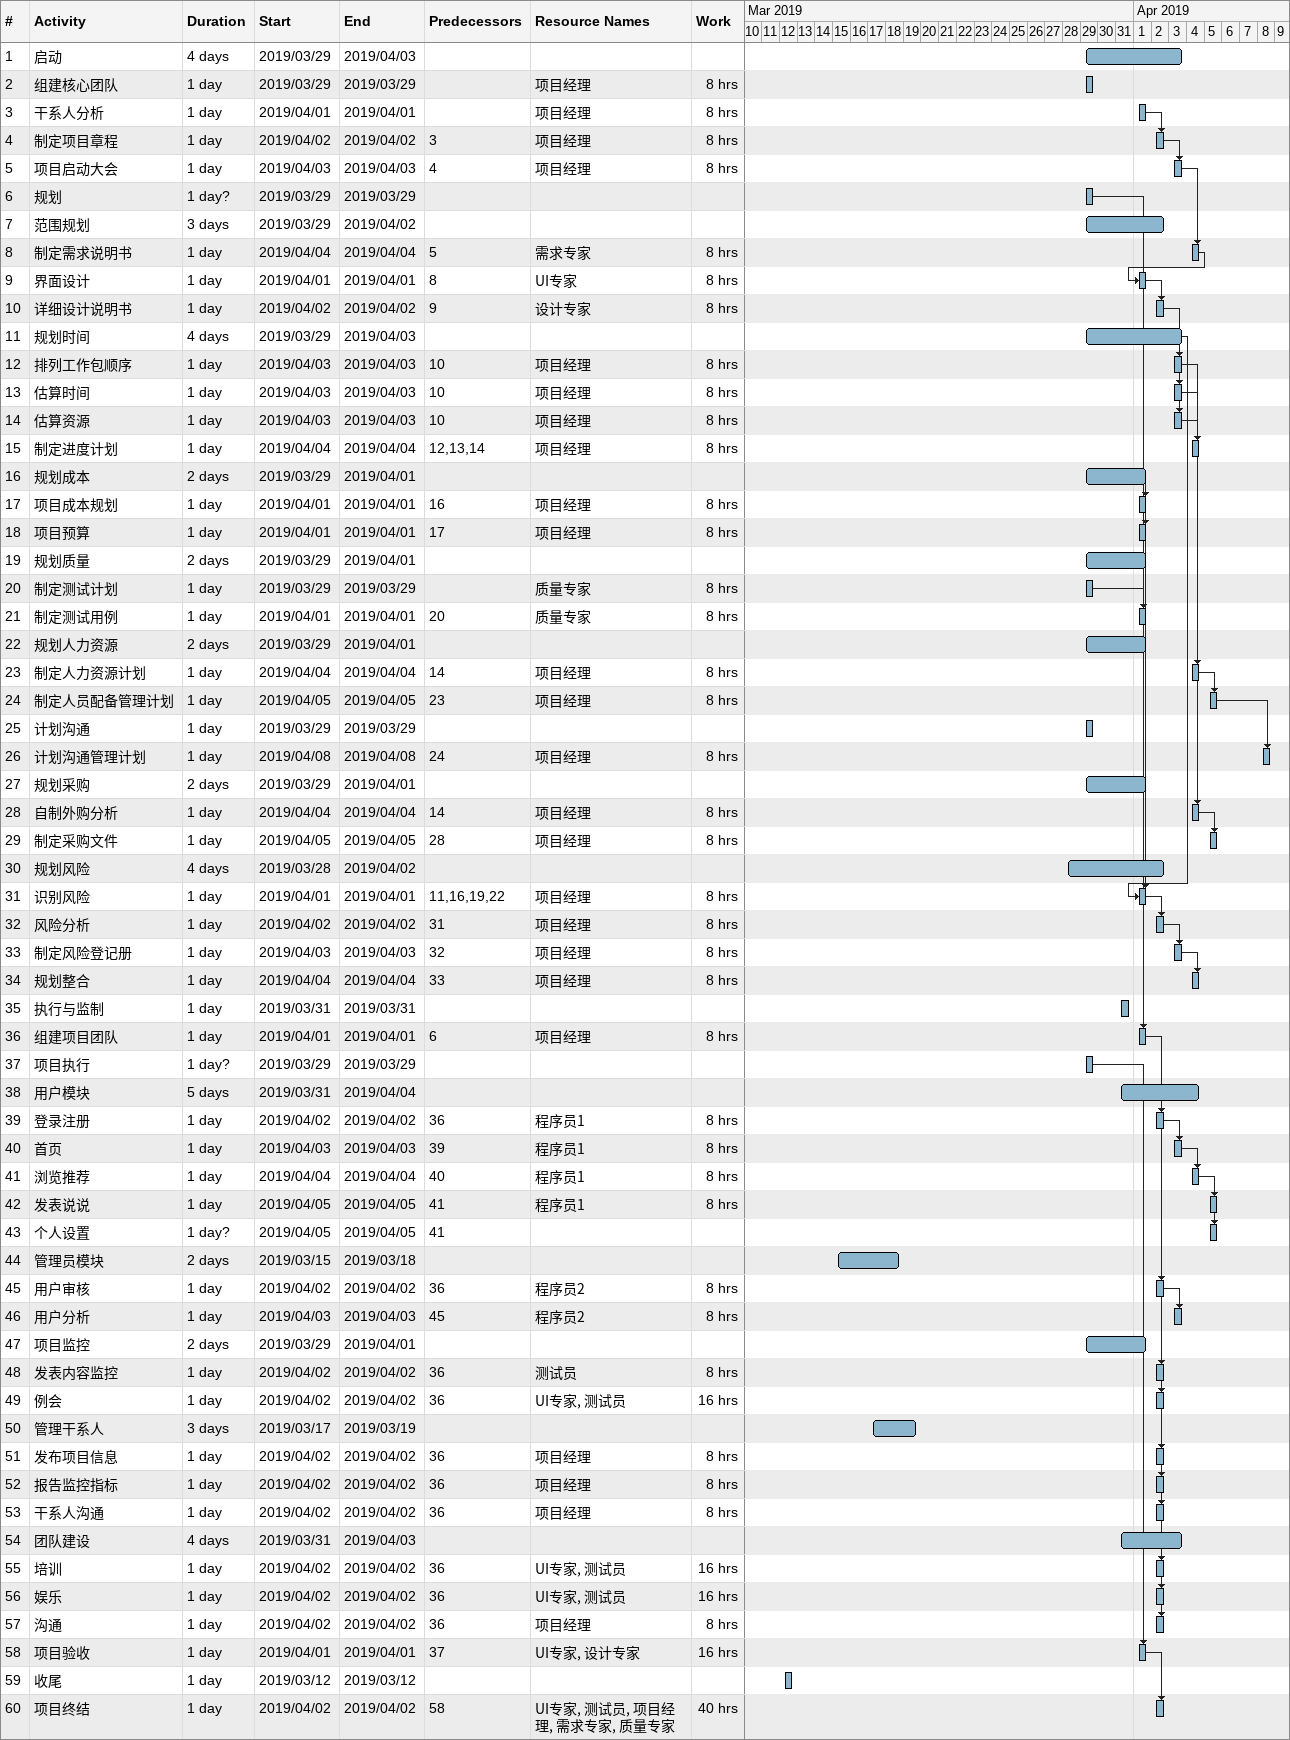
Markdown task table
| ID | Task | Duration | Start | Finish | Predecessors | Resources | Work (h) |
|---|---|---|---|---|---|---|---|
| 1 | 启动 | 4d | 2019-03-29 | 2019-04-03 |  |  |  |
| 2 | 组建核心团队 | 1d | 2019-03-29 | 2019-03-29 |  | 项目经理 | 8 |
| 3 | 干系人分析 | 1d | 2019-04-01 | 2019-04-01 |  | 项目经理 | 8 |
| 4 | 制定项目章程 | 1d | 2019-04-02 | 2019-04-02 | 3 | 项目经理 | 8 |
| 5 | 项目启动大会 | 1d | 2019-04-03 | 2019-04-03 | 4 | 项目经理 | 8 |
| 6 | 规划 | 1d? | 2019-03-29 | 2019-03-29 |  |  |  |
| 7 | 范围规划 | 3d | 2019-03-29 | 2019-04-02 |  |  |  |
| 8 | 制定需求说明书 | 1d | 2019-04-04 | 2019-04-04 | 5 | 需求专家 | 8 |
| 9 | 界面设计 | 1d | 2019-04-01 | 2019-04-01 | 8 | UI专家 | 8 |
| 10 | 详细设计说明书 | 1d | 2019-04-02 | 2019-04-02 | 9 | 设计专家 | 8 |
| 11 | 规划时间 | 4d | 2019-03-29 | 2019-04-03 |  |  |  |
| 12 | 排列工作包顺序 | 1d | 2019-04-03 | 2019-04-03 | 10 | 项目经理 | 8 |
| 13 | 估算时间 | 1d | 2019-04-03 | 2019-04-03 | 10 | 项目经理 | 8 |
| 14 | 估算资源 | 1d | 2019-04-03 | 2019-04-03 | 10 | 项目经理 | 8 |
| 15 | 制定进度计划 | 1d | 2019-04-04 | 2019-04-04 | 12, 13, 14 | 项目经理 | 8 |
| 16 | 规划成本 | 2d | 2019-03-29 | 2019-04-01 |  |  |  |
| 17 | 项目成本规划 | 1d | 2019-04-01 | 2019-04-01 | 16 | 项目经理 | 8 |
| 18 | 项目预算 | 1d | 2019-04-01 | 2019-04-01 | 17 | 项目经理 | 8 |
| 19 | 规划质量 | 2d | 2019-03-29 | 2019-04-01 |  |  |  |
| 20 | 制定测试计划 | 1d | 2019-03-29 | 2019-03-29 |  | 质量专家 | 8 |
| 21 | 制定测试用例 | 1d | 2019-04-01 | 2019-04-01 | 20 | 质量专家 | 8 |
| 22 | 规划人力资源 | 2d | 2019-03-29 | 2019-04-01 |  |  |  |
| 23 | 制定人力资源计划 | 1d | 2019-04-04 | 2019-04-04 | 14 | 项目经理 | 8 |
| 24 | 制定人员配备管理计划 | 1d | 2019-04-05 | 2019-04-05 | 23 | 项目经理 | 8 |
| 25 | 计划沟通 | 1d | 2019-03-29 | 2019-03-29 |  |  |  |
| 26 | 计划沟通管理计划 | 1d | 2019-04-08 | 2019-04-08 | 24 | 项目经理 | 8 |
| 27 | 规划采购 | 2d | 2019-03-29 | 2019-04-01 |  |  |  |
| 28 | 自制外购分析 | 1d | 2019-04-04 | 2019-04-04 | 14 | 项目经理 | 8 |
| 29 | 制定采购文件 | 1d | 2019-04-05 | 2019-04-05 | 28 | 项目经理 | 8 |
| 30 | 规划风险 | 4d | 2019-03-28 | 2019-04-02 |  |  |  |
| 31 | 识别风险 | 1d | 2019-04-01 | 2019-04-01 | 11, 16, 19, 22 | 项目经理 | 8 |
| 32 | 风险分析 | 1d | 2019-04-02 | 2019-04-02 | 31 | 项目经理 | 8 |
| 33 | 制定风险登记册 | 1d | 2019-04-03 | 2019-04-03 | 32 | 项目经理 | 8 |
| 34 | 规划整合 | 1d | 2019-04-04 | 2019-04-04 | 33 | 项目经理 | 8 |
| 35 | 执行与监制 | 1d | 2019-03-31 | 2019-03-31 |  |  |  |
| 36 | 组建项目团队 | 1d | 2019-04-01 | 2019-04-01 | 6 | 项目经理 | 8 |
| 37 | 项目执行 | 1d? | 2019-03-29 | 2019-03-29 |  |  |  |
| 38 | 用户模块 | 5d | 2019-03-31 | 2019-04-04 |  |  |  |
| 39 | 登录注册 | 1d | 2019-04-02 | 2019-04-02 | 36 | 程序员1 | 8 |
| 40 | 首页 | 1d | 2019-04-03 | 2019-04-03 | 39 | 程序员1 | 8 |
| 41 | 浏览推荐 | 1d | 2019-04-04 | 2019-04-04 | 40 | 程序员1 | 8 |
| 42 | 发表说说 | 1d | 2019-04-05 | 2019-04-05 | 41 | 程序员1 | 8 |
| 43 | 个人设置 | 1d? | 2019-04-05 | 2019-04-05 | 41 |  |  |
| 44 | 管理员模块 | 2d | 2019-03-15 | 2019-03-18 |  |  |  |
| 45 | 用户审核 | 1d | 2019-04-02 | 2019-04-02 | 36 | 程序员2 | 8 |
| 46 | 用户分析 | 1d | 2019-04-03 | 2019-04-03 | 45 | 程序员2 | 8 |
| 47 | 项目监控 | 2d | 2019-03-29 | 2019-04-01 |  |  |  |
| 48 | 发表内容监控 | 1d | 2019-04-02 | 2019-04-02 | 36 | 测试员 | 8 |
| 49 | 例会 | 1d | 2019-04-02 | 2019-04-02 | 36 | UI专家, 测试员 | 16 |
| 50 | 管理干系人 | 3d | 2019-03-17 | 2019-03-19 |  |  |  |
| 51 | 发布项目信息 | 1d | 2019-04-02 | 2019-04-02 | 36 | 项目经理 | 8 |
| 52 | 报告监控指标 | 1d | 2019-04-02 | 2019-04-02 | 36 | 项目经理 | 8 |
| 53 | 干系人沟通 | 1d | 2019-04-02 | 2019-04-02 | 36 | 项目经理 | 8 |
| 54 | 团队建设 | 4d | 2019-03-31 | 2019-04-03 |  |  |  |
| 55 | 培训 | 1d | 2019-04-02 | 2019-04-02 | 36 | UI专家, 测试员 | 16 |
| 56 | 娱乐 | 1d | 2019-04-02 | 2019-04-02 | 36 | UI专家, 测试员 | 16 |
| 57 | 沟通 | 1d | 2019-04-02 | 2019-04-02 | 36 | 项目经理 | 8 |
| 58 | 项目验收 | 1d | 2019-04-01 | 2019-04-01 | 37 | UI专家, 设计专家 | 16 |
| 59 | 收尾 | 1d | 2019-03-12 | 2019-03-12 |  |  |  |
| 60 | 项目终结 | 1d | 2019-04-02 | 2019-04-02 | 58 | UI专家, 测试员, 项目经理, 需求专家, 质量专家 | 40 |
